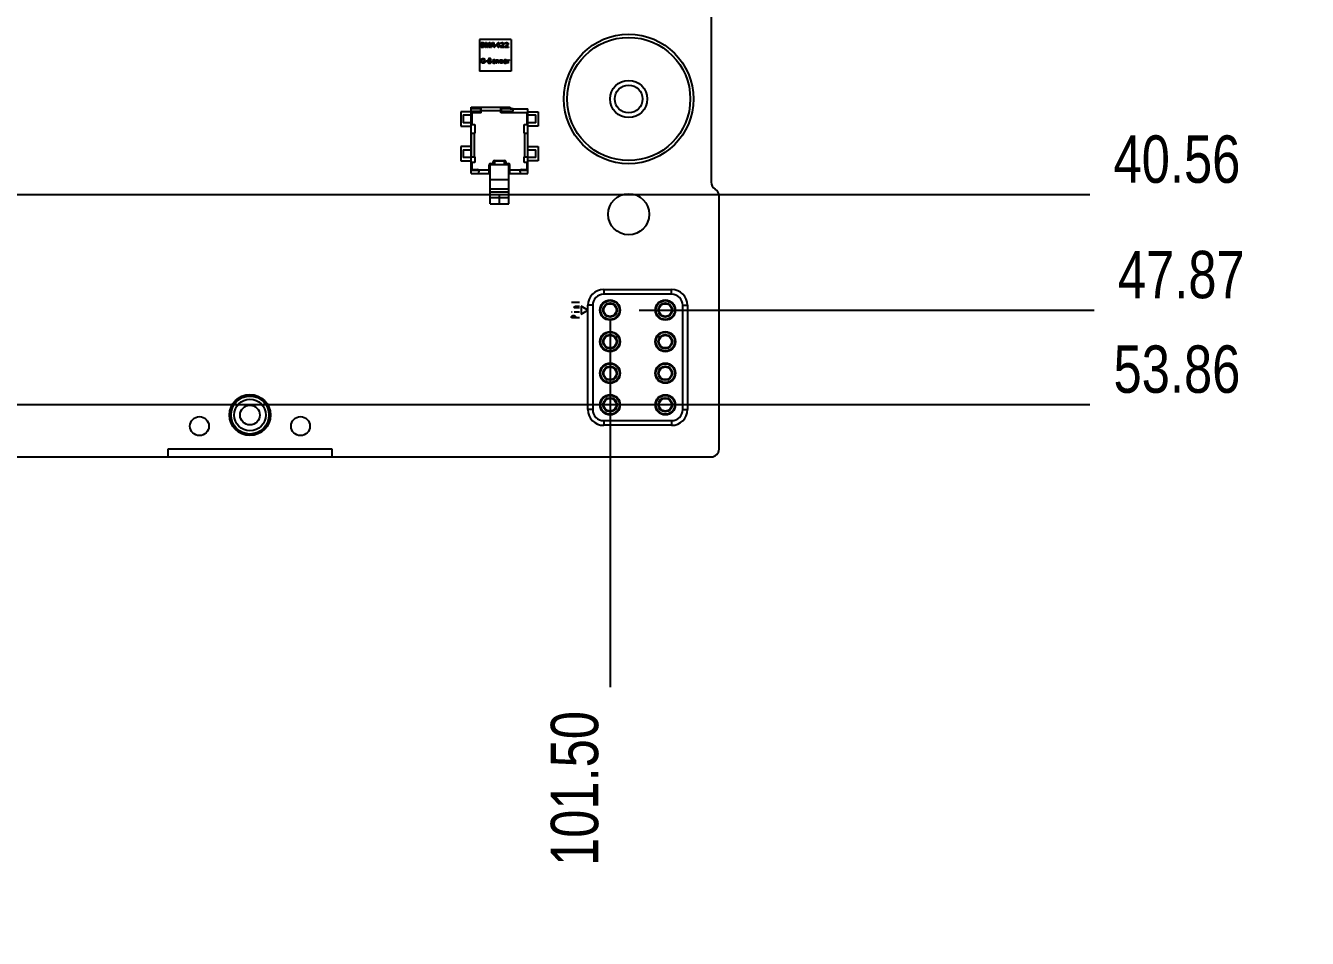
# Model space of a CAD drawing. Header units: millimetres. Extents: x 0 to 841, y 0 to 594.
# Drawn here: x 477.9 to 559.1, y 347 to 404.8 of the extents above; entities that cross this region are included whole.
import ezdxf

# ---------------------------------------------------------------- set-up
doc = ezdxf.new("R2010")
doc.units = ezdxf.units.MM
doc.header["$LTSCALE"] = 46.255
doc.layers.get('0').update_dxf_attribs({"linetype": 'CONTINUOUS'})
doc.layers.add('ASSEM_MEM', color=7, linetype='CONTINUOUS')
doc.styles.get("Standard").update_dxf_attribs({"font": 'txt', "width": 0.8})
doc.dimstyles.new('DIMSTYLE_1', dxfattribs={"dimtxt": 3, "dimasz": 2.1, "dimexe": 2, "dimexo": 1, "dimgap": 0.75, "dimtad": 0, "dimtih": 1, "dimtoh": 1, "dimzin": 0, "dimdsep": 46, "dimtxsty": 'STANDARD', "dimblk": '_FILLED', "dimblk1": '_FILLED', "dimblk2": '_FILLED', "dimcen": 0.09, "dimazin": 0, "dimtp": 0.01, "dimtm": 0.01, "dimtfac": 1, "dimtofl": 0, "dimtmove": 0, "dimatfit": 3, "dimldrblk": '_FILLED', "dimfxl": 1, "dimtolj": 1, "dimtzin": 0, "dimarcsym": 0})

# ---------------------------------------------------------------- blocks, each defined once
blk = doc.blocks.new('*D19')
at = {"color": 2, "linetype": 'CONTINUOUS'}
blk.add_line((426.991, 380.775), (545.283, 380.775), dxfattribs=at)
at = {"color": 2, "linetype": 'CONTINUOUS', "insert": (546.783, 384.525), "char_height": 3, "width": 12, "attachment_point": 1, "line_spacing_factor": 0.9}
blk.add_mtext('53.86', dxfattribs=at)
blk = doc.blocks.new('_FILLED')
at = {"color": 0, "linetype": 'BYBLOCK'}
blk.add_solid([(0, 0), (-1, 0.167), (-1, -0.167)], dxfattribs=at)
blk = doc.blocks.new('*D21')
at = {"color": 2, "linetype": 'CONTINUOUS'}
blk.add_line((473.696, 394.075), (545.283, 394.075), dxfattribs=at)
at = {"color": 2, "linetype": 'CONTINUOUS', "insert": (546.783, 397.825), "char_height": 3, "width": 12, "attachment_point": 1, "line_spacing_factor": 0.9}
blk.add_mtext('40.56', dxfattribs=at)
blk = doc.blocks.new('*D26')
at = {"color": 2, "linetype": 'CONTINUOUS'}
blk.add_line((514.901, 386.165), (514.901, 362.872), dxfattribs=at)
at = {"color": 2, "linetype": 'CONTINUOUS', "insert": (511.151, 361.372), "char_height": 3, "width": 14.4, "attachment_point": 3, "rotation": 90, "line_spacing_factor": 0.9}
blk.add_mtext('101.50', dxfattribs=at)
blk = doc.blocks.new('*D27')
at = {"color": 2, "linetype": 'CONTINUOUS'}
blk.add_line((516.751, 386.765), (545.558, 386.765), dxfattribs=at)
at = {"color": 2, "linetype": 'CONTINUOUS', "insert": (547.058, 390.515), "char_height": 3, "width": 12, "attachment_point": 1, "line_spacing_factor": 0.9}
blk.add_mtext('47.87', dxfattribs=at)

msp = doc.modelspace()

# ---------------------------------------------------------------- linework, layer by layer
at = {"layer": 'ASSEM_MEM', "color": 7, "linetype": 'CONTINUOUS'}
for p, q in [((521.301, 407.275), (521.301, 394.861)), ((508.631, 403.905), (506.631, 403.905)), ((506.631, 403.905), (506.631, 401.905)), ((508.631, 403.905), (508.631, 401.905)), ((508.631, 401.905), (506.631, 401.905)), ((506.101, 399.615), (508.576, 399.615)), ((506.101, 395.42), (506.101, 399.615)), ((506.556, 399.615), (506.556, 399.515)), ((506.736, 399.515), (506.556, 399.515)), ((506.606, 399.615), (506.606, 399.515)), ((506.701, 399.515), (506.701, 399.265)), ((506.736, 399.265), (506.736, 399.615)), ((507.996, 399.265), (507.996, 399.615)), ((508.176, 399.515), (507.996, 399.515)), ((508.031, 399.265), (508.031, 399.515)), ((508.126, 399.515), (508.126, 399.615)), ((508.176, 399.515), (508.176, 399.615)), ((508.576, 399.615), (508.576, 399.515)), ((508.576, 399.515), (509.701, 399.515)), ((508.776, 399.364), (508.776, 399.515)), ((509.701, 395.42), (509.701, 399.515)), ((505.601, 399.12), (506.101, 399.12)), ((505.601, 399.12), (505.601, 398.62)), ((506.101, 398.62), (505.601, 398.62)), ((506.736, 399.265), (506.151, 399.265)), ((506.151, 399.265), (506.151, 398.515)), ((506.151, 398.515), (506.331, 398.515)), ((506.331, 398.515), (506.331, 397.965)), ((509.651, 399.265), (507.996, 399.265)), ((509.471, 398.515), (509.651, 398.515)), ((509.471, 397.965), (509.471, 398.515)), ((509.651, 398.515), (509.651, 399.265)), ((509.701, 399.12), (510.201, 399.12)), ((510.201, 398.62), (509.701, 398.62)), ((510.201, 398.62), (510.201, 399.12)), ((506.101, 397.965), (506.331, 397.965)), ((506.111, 397.965), (506.111, 396.465)), ((509.471, 397.965), (509.701, 397.965)), ((509.691, 396.465), (509.691, 397.965)), ((505.601, 396.92), (506.101, 396.92)), ((505.601, 396.92), (505.601, 396.42)), ((506.111, 397.225), (506.101, 397.225)), ((509.701, 397.225), (509.691, 397.225)), ((509.701, 396.92), (510.201, 396.92)), ((510.201, 396.42), (510.201, 396.92)), ((506.101, 396.42), (505.601, 396.42)), ((506.101, 396.465), (506.331, 396.465)), ((506.331, 396.105), (506.151, 396.105)), ((506.151, 396.105), (506.151, 395.67)), ((506.331, 396.465), (506.331, 396.105)), ((507.501, 396.055), (507.501, 396.145)), ((507.601, 396.245), (508.201, 396.245)), ((507.601, 396.24), (508.201, 396.24)), ((507.601, 396.04), (507.601, 396.24)), ((508.201, 396.19), (507.601, 396.19)), ((508.201, 396.24), (508.201, 396.04)), ((508.301, 396.145), (508.301, 396.055)), ((509.471, 396.465), (509.701, 396.465)), ((509.471, 396.105), (509.471, 396.465)), ((509.651, 396.105), (509.471, 396.105)), ((509.651, 395.67), (509.651, 396.105)), ((510.201, 396.42), (509.701, 396.42)), ((506.101, 395.773), (506.087, 395.755)), ((506.101, 395.745), (506.087, 395.755)), ((506.592, 395.6), (506.101, 395.6)), ((506.101, 395.42), (506.576, 395.42)), ((506.151, 395.67), (506.501, 395.67)), ((506.576, 395.52), (506.601, 395.52)), ((506.576, 395.52), (506.576, 395.42)), ((506.583, 395.42), (506.583, 395.52)), ((506.583, 395.42), (507.301, 395.42)), ((506.601, 395.42), (506.601, 395.52)), ((507.251, 395.42), (507.251, 395.955)), ((507.301, 395.544), (507.251, 395.544)), ((507.301, 396.04), (507.601, 396.04)), ((507.301, 393.495), (507.301, 396.04)), ((508.501, 395.964), (507.301, 395.964)), ((507.351, 396.055), (507.501, 396.055)), ((508.201, 396.04), (508.501, 396.04)), ((508.301, 396.055), (508.451, 396.055)), ((508.501, 393.495), (508.501, 396.04)), ((508.551, 395.544), (508.501, 395.544)), ((508.501, 395.42), (509.218, 395.42)), ((508.551, 395.42), (508.551, 395.955)), ((509.201, 395.52), (509.226, 395.52)), ((509.201, 395.52), (509.201, 395.42)), ((509.701, 395.6), (509.21, 395.6)), ((509.218, 395.52), (509.218, 395.42)), ((509.226, 395.42), (509.226, 395.52)), ((509.226, 395.42), (509.701, 395.42)), ((509.301, 395.67), (509.651, 395.67)), ((509.714, 395.755), (509.701, 395.773)), ((509.714, 395.755), (509.701, 395.745)), ((507.301, 394.444), (508.501, 394.444)), ((507.301, 394.251), (508.501, 394.251)), ((521.801, 377.965), (521.801, 393.995)), ((507.301, 393.495), (508.501, 393.495)), ((507.301, 393.494), (508.501, 393.494)), ((514.501, 388.065), (518.801, 388.065)), ((513.501, 380.465), (513.501, 387.065)), ((519.801, 387.065), (519.801, 380.465)), ((518.801, 379.465), (514.501, 379.465)), ((451.401, 377.465), (486.901, 377.465)), ((497.301, 377.465), (521.301, 377.465))]:
    msp.add_line(p, q, dxfattribs=at)
at = {"layer": 'ASSEM_MEM', "color": 3, "linetype": 'CONTINUOUS'}
for p, q in [((506.731, 403.705), (506.881, 403.705)), ((506.731, 403.405), (506.731, 403.705)), ((506.881, 403.405), (506.731, 403.405)), ((506.887, 403.666), (506.768, 403.666)), ((506.768, 403.666), (506.768, 403.577)), ((506.768, 403.577), (506.887, 403.577)), ((506.768, 403.539), (506.887, 403.539)), ((506.768, 403.443), (506.768, 403.539)), ((506.887, 403.443), (506.768, 403.443)), ((506.881, 403.705), (506.912, 403.698)), ((506.912, 403.411), (506.881, 403.405)), ((506.906, 403.66), (506.887, 403.666)), ((506.887, 403.577), (506.906, 403.583)), ((506.887, 403.539), (506.906, 403.532)), ((506.906, 403.449), (506.887, 403.443)), ((506.918, 403.647), (506.906, 403.66)), ((506.906, 403.583), (506.918, 403.596)), ((506.906, 403.532), (506.918, 403.52)), ((506.918, 403.462), (506.906, 403.449)), ((506.912, 403.698), (506.937, 403.679)), ((506.937, 403.43), (506.912, 403.411)), ((506.924, 403.628), (506.918, 403.647)), ((506.918, 403.596), (506.924, 403.615)), ((506.918, 403.52), (506.924, 403.5)), ((506.924, 403.481), (506.918, 403.462)), ((506.924, 403.615), (506.924, 403.628)), ((506.937, 403.564), (506.924, 403.558)), ((506.924, 403.558), (506.937, 403.552)), ((506.924, 403.5), (506.924, 403.481)), ((506.937, 403.679), (506.956, 403.654)), ((506.956, 403.59), (506.937, 403.564)), ((506.937, 403.552), (506.956, 403.526)), ((506.956, 403.456), (506.937, 403.43)), ((506.956, 403.654), (506.962, 403.635)), ((506.962, 403.609), (506.956, 403.59)), ((506.956, 403.526), (506.962, 403.507)), ((506.962, 403.475), (506.956, 403.456)), ((506.962, 403.635), (506.962, 403.609)), ((506.962, 403.507), (506.962, 403.475)), ((507.012, 403.705), (507.068, 403.705)), ((507.012, 403.405), (507.012, 403.705)), ((507.049, 403.405), (507.012, 403.405)), ((507.137, 403.405), (507.049, 403.641)), ((507.049, 403.641), (507.049, 403.405)), ((507.068, 403.705), (507.162, 403.437)), ((507.187, 403.405), (507.137, 403.405)), ((507.162, 403.437), (507.256, 403.705)), ((507.274, 403.641), (507.187, 403.405)), ((507.256, 403.705), (507.312, 403.705)), ((507.274, 403.405), (507.274, 403.641)), ((507.312, 403.405), (507.274, 403.405)), ((507.312, 403.705), (507.312, 403.405)), ((507.362, 403.405), (507.462, 403.705)), ((507.399, 403.405), (507.362, 403.405)), ((507.424, 403.481), (507.399, 403.405)), ((507.549, 403.481), (507.424, 403.481)), ((507.431, 403.507), (507.487, 403.679)), ((507.543, 403.507), (507.431, 403.507)), ((507.462, 403.705), (507.512, 403.705)), ((507.487, 403.679), (507.543, 403.507)), ((507.512, 403.705), (507.612, 403.405)), ((507.574, 403.405), (507.549, 403.481)), ((507.612, 403.405), (507.574, 403.405)), ((507.662, 403.532), (507.812, 403.705)), ((507.662, 403.494), (507.662, 403.532)), ((507.812, 403.494), (507.662, 403.494)), ((507.706, 403.532), (507.812, 403.654)), ((507.812, 403.532), (507.706, 403.532)), ((507.812, 403.705), (507.849, 403.705)), ((507.812, 403.654), (507.812, 403.532)), ((507.812, 403.405), (507.812, 403.494)), ((507.849, 403.405), (507.812, 403.405)), ((507.849, 403.705), (507.849, 403.532)), ((507.849, 403.532), (507.912, 403.532)), ((507.912, 403.494), (507.849, 403.494)), ((507.849, 403.494), (507.849, 403.405)), ((507.912, 403.532), (507.912, 403.494)), ((507.962, 403.437), (508.137, 403.596)), ((507.962, 403.405), (507.962, 403.437)), ((508.187, 403.405), (507.962, 403.405)), ((507.968, 403.635), (507.974, 403.66)), ((507.999, 403.635), (507.968, 403.635)), ((507.974, 403.66), (507.999, 403.686)), ((507.999, 403.686), (508.024, 403.698)), ((508.012, 403.654), (507.999, 403.635)), ((508.031, 403.666), (508.012, 403.654)), ((508.168, 403.577), (508.012, 403.437)), ((508.012, 403.437), (508.187, 403.437)), ((508.024, 403.698), (508.068, 403.705)), ((508.062, 403.673), (508.031, 403.666)), ((508.087, 403.673), (508.062, 403.673)), ((508.068, 403.705), (508.093, 403.705)), ((508.118, 403.666), (508.087, 403.673)), ((508.093, 403.705), (508.131, 403.698)), ((508.137, 403.654), (508.118, 403.666)), ((508.131, 403.698), (508.156, 403.686)), ((508.149, 403.635), (508.137, 403.654)), ((508.137, 403.596), (508.149, 403.622)), ((508.149, 403.622), (508.149, 403.635)), ((508.156, 403.686), (508.181, 403.66)), ((508.181, 403.596), (508.168, 403.577)), ((508.181, 403.66), (508.187, 403.635)), ((508.187, 403.622), (508.181, 403.596)), ((508.187, 403.635), (508.187, 403.622)), ((508.187, 403.437), (508.187, 403.405)), ((508.237, 403.437), (508.412, 403.596)), ((508.237, 403.405), (508.237, 403.437)), ((508.462, 403.405), (508.237, 403.405)), ((508.243, 403.635), (508.249, 403.66)), ((508.274, 403.635), (508.243, 403.635)), ((508.249, 403.66), (508.274, 403.686)), ((508.274, 403.686), (508.299, 403.698)), ((508.287, 403.654), (508.274, 403.635)), ((508.306, 403.666), (508.287, 403.654)), ((508.443, 403.577), (508.287, 403.437)), ((508.287, 403.437), (508.462, 403.437)), ((508.299, 403.698), (508.343, 403.705)), ((508.337, 403.673), (508.306, 403.666)), ((508.362, 403.673), (508.337, 403.673)), ((508.343, 403.705), (508.368, 403.705)), ((508.393, 403.666), (508.362, 403.673)), ((508.368, 403.705), (508.406, 403.698)), ((508.412, 403.654), (508.393, 403.666)), ((508.406, 403.698), (508.431, 403.686)), ((508.424, 403.635), (508.412, 403.654)), ((508.412, 403.596), (508.424, 403.622)), ((508.424, 403.622), (508.424, 403.635)), ((508.431, 403.686), (508.456, 403.66)), ((508.456, 403.596), (508.443, 403.577)), ((508.456, 403.66), (508.462, 403.635)), ((508.462, 403.622), (508.456, 403.596)), ((508.462, 403.635), (508.462, 403.622)), ((508.462, 403.437), (508.462, 403.405)), ((506.731, 402.603), (506.737, 402.635)), ((506.731, 402.507), (506.731, 402.603)), ((506.737, 402.635), (506.749, 402.66)), ((506.749, 402.66), (506.774, 402.686)), ((506.774, 402.628), (506.768, 402.603)), ((506.768, 402.603), (506.768, 402.507)), ((506.774, 402.686), (506.799, 402.698)), ((506.787, 402.647), (506.774, 402.628)), ((506.806, 402.66), (506.787, 402.647)), ((506.799, 402.698), (506.831, 402.705)), ((506.831, 402.666), (506.806, 402.66)), ((506.831, 402.705), (506.887, 402.705)), ((506.887, 402.666), (506.831, 402.666)), ((506.881, 402.571), (506.974, 402.571)), ((506.881, 402.532), (506.881, 402.571)), ((506.887, 402.705), (506.918, 402.698)), ((506.912, 402.66), (506.887, 402.666)), ((506.931, 402.647), (506.912, 402.66)), ((506.918, 402.698), (506.943, 402.686)), ((506.937, 402.628), (506.931, 402.647)), ((506.974, 402.628), (506.937, 402.628)), ((506.943, 402.686), (506.968, 402.66)), ((506.968, 402.66), (506.974, 402.628)), ((506.974, 402.571), (506.974, 402.475)), ((507.187, 402.66), (507.181, 402.635)), ((507.181, 402.635), (507.181, 402.609)), ((507.181, 402.609), (507.187, 402.583)), ((507.212, 402.686), (507.187, 402.66)), ((507.187, 402.583), (507.212, 402.558)), ((507.237, 402.698), (507.212, 402.686)), ((507.218, 402.628), (507.224, 402.647)), ((507.218, 402.615), (507.218, 402.628)), ((507.224, 402.596), (507.218, 402.615)), ((507.224, 402.647), (507.243, 402.66)), ((507.243, 402.583), (507.224, 402.596)), ((507.262, 402.705), (507.237, 402.698)), ((507.243, 402.66), (507.262, 402.666)), ((507.262, 402.577), (507.243, 402.583)), ((507.293, 402.705), (507.262, 402.705)), ((507.262, 402.666), (507.299, 402.666)), ((507.299, 402.577), (507.262, 402.577)), ((507.324, 402.698), (507.293, 402.705)), ((507.299, 402.666), (507.318, 402.66)), ((507.331, 402.571), (507.299, 402.577)), ((507.318, 402.66), (507.331, 402.647)), ((507.349, 402.679), (507.324, 402.698)), ((507.331, 402.647), (507.337, 402.635)), ((507.356, 402.558), (507.331, 402.571)), ((507.337, 402.635), (507.374, 402.635)), ((507.368, 402.654), (507.349, 402.679)), ((507.374, 402.635), (507.368, 402.654)), ((507.462, 402.571), (507.449, 402.545)), ((507.474, 402.583), (507.462, 402.571)), ((507.493, 402.596), (507.474, 402.583)), ((507.487, 402.552), (507.506, 402.571)), ((507.512, 402.603), (507.493, 402.596)), ((507.506, 402.571), (507.518, 402.577)), ((507.549, 402.609), (507.512, 402.603)), ((507.518, 402.577), (507.543, 402.583)), ((507.543, 402.583), (507.581, 402.577)), ((507.587, 402.603), (507.549, 402.609)), ((507.581, 402.577), (507.599, 402.564)), ((507.618, 402.583), (507.587, 402.603)), ((507.637, 402.558), (507.618, 402.583)), ((507.693, 402.609), (507.724, 402.609)), ((507.693, 402.405), (507.693, 402.609)), ((507.724, 402.609), (507.724, 402.577)), ((507.724, 402.577), (507.737, 402.59)), ((507.737, 402.59), (507.756, 402.603)), ((507.756, 402.577), (507.737, 402.564)), ((507.756, 402.603), (507.781, 402.609)), ((507.781, 402.583), (507.756, 402.577)), ((507.781, 402.609), (507.806, 402.609)), ((507.806, 402.577), (507.781, 402.583)), ((507.806, 402.609), (507.824, 402.603)), ((507.818, 402.571), (507.806, 402.577)), ((507.831, 402.558), (507.818, 402.571)), ((507.824, 402.603), (507.843, 402.59)), ((507.843, 402.59), (507.856, 402.577)), ((507.856, 402.577), (507.862, 402.558)), ((507.918, 402.571), (507.931, 402.59)), ((507.918, 402.558), (507.918, 402.571)), ((507.931, 402.59), (507.956, 402.603)), ((507.956, 402.571), (507.949, 402.558)), ((507.956, 402.603), (507.993, 402.609)), ((507.968, 402.577), (507.956, 402.571)), ((507.993, 402.583), (507.968, 402.577)), ((507.993, 402.609), (508.031, 402.609)), ((508.031, 402.583), (507.993, 402.583)), ((508.031, 402.609), (508.068, 402.603)), ((508.068, 402.577), (508.031, 402.583)), ((508.068, 402.603), (508.087, 402.596)), ((508.081, 402.571), (508.068, 402.577)), ((508.087, 402.558), (508.081, 402.571)), ((508.087, 402.596), (508.106, 402.583)), ((508.106, 402.583), (508.118, 402.558)), ((508.193, 402.583), (508.181, 402.564)), ((508.206, 402.596), (508.193, 402.583)), ((508.218, 402.603), (508.206, 402.596)), ((508.243, 402.609), (508.218, 402.603)), ((508.231, 402.577), (508.218, 402.564)), ((508.256, 402.583), (508.231, 402.577)), ((508.293, 402.609), (508.243, 402.609)), ((508.281, 402.583), (508.256, 402.583)), ((508.306, 402.577), (508.281, 402.583)), ((508.318, 402.603), (508.293, 402.609)), ((508.318, 402.564), (508.306, 402.577)), ((508.331, 402.596), (508.318, 402.603)), ((508.343, 402.583), (508.331, 402.596)), ((508.356, 402.564), (508.343, 402.583)), ((508.418, 402.609), (508.449, 402.609)), ((508.418, 402.405), (508.418, 402.609)), ((508.449, 402.609), (508.449, 402.571)), ((508.449, 402.571), (508.462, 402.583)), ((508.462, 402.583), (508.481, 402.596)), ((508.493, 402.571), (508.468, 402.558)), ((508.481, 402.596), (508.499, 402.603)), ((508.531, 402.577), (508.493, 402.571)), ((508.499, 402.603), (508.531, 402.609)), ((508.531, 402.609), (508.531, 402.577)), ((506.737, 402.475), (506.731, 402.507)), ((506.749, 402.449), (506.737, 402.475)), ((506.774, 402.424), (506.749, 402.449)), ((506.768, 402.507), (506.774, 402.481)), ((506.774, 402.481), (506.787, 402.462)), ((506.799, 402.411), (506.774, 402.424)), ((506.787, 402.462), (506.806, 402.449)), ((506.831, 402.405), (506.799, 402.411)), ((506.806, 402.449), (506.831, 402.443)), ((506.831, 402.443), (506.887, 402.443)), ((506.887, 402.405), (506.831, 402.405)), ((506.937, 402.532), (506.881, 402.532)), ((506.887, 402.443), (506.912, 402.449)), ((506.918, 402.411), (506.887, 402.405)), ((506.912, 402.449), (506.931, 402.462)), ((506.943, 402.424), (506.918, 402.411)), ((506.931, 402.462), (506.937, 402.481)), ((506.937, 402.481), (506.937, 402.532)), ((506.968, 402.449), (506.943, 402.424)), ((506.974, 402.475), (506.968, 402.449)), ((507.024, 402.545), (507.112, 402.545)), ((507.024, 402.513), (507.024, 402.545)), ((507.112, 402.513), (507.024, 402.513)), ((507.112, 402.545), (507.112, 402.513)), ((507.199, 402.488), (507.162, 402.488)), ((507.162, 402.488), (507.168, 402.462)), ((507.168, 402.462), (507.187, 402.43)), ((507.187, 402.43), (507.218, 402.411)), ((507.206, 402.469), (507.199, 402.488)), ((507.224, 402.449), (507.206, 402.469)), ((507.212, 402.558), (507.237, 402.545)), ((507.218, 402.411), (507.249, 402.405)), ((507.249, 402.443), (507.224, 402.449)), ((507.237, 402.545), (507.262, 402.539)), ((507.299, 402.443), (507.249, 402.443)), ((507.249, 402.405), (507.299, 402.405)), ((507.262, 402.539), (507.299, 402.539)), ((507.299, 402.539), (507.324, 402.532)), ((507.324, 402.449), (507.299, 402.443)), ((507.299, 402.405), (507.331, 402.411)), ((507.324, 402.532), (507.343, 402.52)), ((507.343, 402.462), (507.324, 402.449)), ((507.331, 402.411), (507.356, 402.424)), ((507.343, 402.52), (507.356, 402.5)), ((507.356, 402.481), (507.343, 402.462)), ((507.381, 402.532), (507.356, 402.558)), ((507.356, 402.5), (507.356, 402.481)), ((507.356, 402.424), (507.381, 402.449)), ((507.393, 402.507), (507.381, 402.532)), ((507.381, 402.449), (507.393, 402.475)), ((507.393, 402.475), (507.393, 402.507)), ((507.449, 402.545), (507.443, 402.507)), ((507.443, 402.507), (507.449, 402.469)), ((507.449, 402.469), (507.462, 402.443)), ((507.462, 402.443), (507.474, 402.43)), ((507.474, 402.507), (507.643, 402.507)), ((507.474, 402.494), (507.474, 402.507)), ((507.481, 402.475), (507.474, 402.494)), ((507.474, 402.43), (507.493, 402.417)), ((507.481, 402.539), (507.487, 402.552)), ((507.481, 402.532), (507.481, 402.539)), ((507.612, 402.532), (507.481, 402.532)), ((507.487, 402.462), (507.481, 402.475)), ((507.506, 402.443), (507.487, 402.462)), ((507.493, 402.417), (507.512, 402.411)), ((507.518, 402.437), (507.506, 402.443)), ((507.512, 402.411), (507.549, 402.405)), ((507.543, 402.43), (507.518, 402.437)), ((507.587, 402.437), (507.543, 402.43)), ((507.549, 402.405), (507.593, 402.411)), ((507.606, 402.449), (507.587, 402.437)), ((507.593, 402.411), (507.618, 402.424)), ((507.599, 402.564), (507.612, 402.545)), ((507.612, 402.469), (507.606, 402.449)), ((507.612, 402.545), (507.612, 402.532)), ((507.643, 402.469), (507.612, 402.469)), ((507.618, 402.424), (507.637, 402.443)), ((507.643, 402.532), (507.637, 402.558)), ((507.637, 402.443), (507.643, 402.469)), ((507.643, 402.507), (507.643, 402.532)), ((507.724, 402.405), (507.693, 402.405)), ((507.737, 402.564), (507.724, 402.552)), ((507.724, 402.552), (507.724, 402.405)), ((507.837, 402.526), (507.831, 402.558)), ((507.837, 402.405), (507.837, 402.526)), ((507.868, 402.405), (507.837, 402.405)), ((507.862, 402.558), (507.868, 402.526)), ((507.868, 402.526), (507.868, 402.405)), ((507.931, 402.532), (507.918, 402.558)), ((507.918, 402.456), (507.949, 402.456)), ((507.931, 402.43), (507.918, 402.456)), ((507.956, 402.513), (507.931, 402.532)), ((507.949, 402.417), (507.931, 402.43)), ((507.949, 402.558), (507.956, 402.545)), ((507.949, 402.456), (507.956, 402.443)), ((507.968, 402.411), (507.949, 402.417)), ((507.956, 402.545), (507.974, 402.532)), ((508.062, 402.481), (507.956, 402.513)), ((507.956, 402.443), (507.968, 402.437)), ((507.968, 402.437), (508.006, 402.43)), ((508.006, 402.405), (507.968, 402.411)), ((507.974, 402.532), (508.081, 402.5)), ((508.006, 402.43), (508.043, 402.43)), ((508.043, 402.405), (508.006, 402.405)), ((508.043, 402.43), (508.068, 402.437)), ((508.081, 402.411), (508.043, 402.405)), ((508.081, 402.469), (508.062, 402.481)), ((508.068, 402.437), (508.081, 402.443)), ((508.081, 402.5), (508.106, 402.481)), ((508.087, 402.456), (508.081, 402.469)), ((508.081, 402.443), (508.087, 402.456)), ((508.106, 402.424), (508.081, 402.411)), ((508.118, 402.558), (508.087, 402.558)), ((508.106, 402.481), (508.118, 402.456)), ((508.118, 402.443), (508.106, 402.424)), ((508.118, 402.456), (508.118, 402.443)), ((508.174, 402.545), (508.168, 402.52)), ((508.168, 402.52), (508.168, 402.494)), ((508.168, 402.494), (508.181, 402.449)), ((508.181, 402.564), (508.174, 402.545)), ((508.181, 402.449), (508.193, 402.43)), ((508.193, 402.43), (508.206, 402.417)), ((508.206, 402.545), (508.199, 402.52)), ((508.199, 402.52), (508.199, 402.494)), ((508.199, 402.494), (508.206, 402.469)), ((508.218, 402.564), (508.206, 402.545)), ((508.206, 402.469), (508.218, 402.449)), ((508.206, 402.417), (508.218, 402.411)), ((508.218, 402.449), (508.231, 402.437)), ((508.218, 402.411), (508.243, 402.405)), ((508.231, 402.437), (508.256, 402.43)), ((508.243, 402.405), (508.293, 402.405)), ((508.256, 402.43), (508.281, 402.43)), ((508.281, 402.43), (508.306, 402.437)), ((508.293, 402.405), (508.318, 402.411)), ((508.306, 402.437), (508.318, 402.449)), ((508.331, 402.545), (508.318, 402.564)), ((508.318, 402.449), (508.331, 402.469)), ((508.318, 402.411), (508.331, 402.417)), ((508.337, 402.52), (508.331, 402.545)), ((508.331, 402.469), (508.337, 402.494)), ((508.331, 402.417), (508.343, 402.43)), ((508.337, 402.494), (508.337, 402.52)), ((508.343, 402.43), (508.356, 402.449)), ((508.362, 402.545), (508.356, 402.564)), ((508.356, 402.449), (508.368, 402.494)), ((508.368, 402.52), (508.362, 402.545)), ((508.368, 402.494), (508.368, 402.52)), ((508.449, 402.405), (508.418, 402.405)), ((508.468, 402.558), (508.449, 402.532)), ((508.449, 402.532), (508.449, 402.405))]:
    msp.add_line(p, q, dxfattribs=at)
at = {"layer": 'ASSEM_MEM', "color": 9, "linetype": 'CONTINUOUS'}
for p, q in [((506.701, 399.508), (506.101, 399.508)), ((506.101, 399.364), (506.701, 399.364)), ((506.736, 399.415), (507.996, 399.415)), ((508.776, 399.508), (508.031, 399.508)), ((508.031, 399.364), (508.776, 399.364)), ((506.101, 397.865), (506.111, 397.865)), ((506.311, 396.465), (506.311, 397.965)), ((509.491, 397.965), (509.491, 396.465)), ((509.691, 397.865), (509.701, 397.865)), ((506.111, 397.325), (506.101, 397.325)), ((506.101, 397.175), (506.111, 397.175)), ((509.701, 397.325), (509.691, 397.325)), ((509.691, 397.175), (509.701, 397.175)), ((506.111, 396.565), (506.101, 396.565)), ((509.701, 396.565), (509.691, 396.565)), ((507.251, 395.62), (506.587, 395.62)), ((509.214, 395.62), (508.551, 395.62)), ((508.501, 395.009), (507.301, 395.009)), ((508.501, 393.866), (507.301, 393.866)), ((514.501, 388.065), (514.501, 387.765)), ((518.801, 387.765), (518.801, 388.065)), ((518.801, 387.765), (514.501, 387.765)), ((513.801, 387.065), (513.501, 387.065)), ((513.801, 387.065), (513.801, 380.465)), ((519.501, 387.065), (519.801, 387.065)), ((519.501, 380.465), (519.501, 387.065)), ((513.801, 380.465), (513.501, 380.465)), ((519.501, 380.465), (519.801, 380.465)), ((514.501, 379.765), (518.801, 379.765)), ((514.501, 379.765), (514.501, 379.465)), ((518.801, 379.765), (518.801, 379.465))]:
    msp.add_line(p, q, dxfattribs=at)
at = {"layer": 'ASSEM_MEM', "color": 4, "linetype": 'CONTINUOUS'}
for p, q in [((506.101, 399.32), (505.451, 399.32)), ((505.451, 399.32), (505.451, 398.42)), ((509.701, 399.32), (510.351, 399.32)), ((510.351, 399.32), (510.351, 398.42)), ((505.451, 398.42), (506.101, 398.42)), ((510.351, 398.42), (509.701, 398.42)), ((506.101, 397.12), (505.451, 397.12)), ((505.451, 397.12), (505.451, 396.22)), ((509.701, 397.12), (510.351, 397.12)), ((510.351, 397.12), (510.351, 396.22)), ((505.451, 396.22), (506.101, 396.22)), ((510.351, 396.22), (509.701, 396.22)), ((507.901, 393.495), (507.901, 394.1)), ((513.501, 386.765), (513.068, 387.015)), ((513.068, 387.015), (513.068, 386.515)), ((513.068, 386.515), (513.501, 386.765)), ((497.301, 377.965), (486.901, 377.965)), ((486.901, 377.965), (486.901, 377.465)), ((486.901, 377.465), (497.301, 377.465)), ((497.301, 377.465), (497.301, 377.965))]:
    msp.add_line(p, q, dxfattribs=at)
at = {"layer": 'ASSEM_MEM', "color": 40, "linetype": 'CONTINUOUS'}
for p, q in [((512.468, 387.265), (512.968, 387.265)), ((512.468, 386.649), (512.509, 386.649)), ((512.468, 386.361), (512.509, 386.399)), ((512.468, 386.265), (512.468, 386.361)), ((512.509, 386.399), (512.551, 386.419)), ((512.551, 386.419), (512.634, 386.419)), ((512.634, 386.976), (512.718, 387.015)), ((512.634, 386.938), (512.634, 386.976)), ((512.718, 386.899), (512.634, 386.938)), ((512.968, 386.899), (512.634, 386.899)), ((512.634, 386.649), (512.968, 386.649)), ((512.634, 386.419), (512.676, 386.399)), ((512.676, 386.399), (512.718, 386.361)), ((512.718, 387.015), (512.968, 387.015)), ((512.718, 386.361), (512.718, 386.265)), ((512.968, 386.265), (512.468, 386.265))]:
    msp.add_line(p, q, dxfattribs=at)
at = {"layer": 'ASSEM_MEM', "color": 7, "linetype": 'CONTINUOUS'}
for centre, radius in [((516.081, 400.135), 4.1), ((516.081, 400.135), 3.9), ((516.081, 400.135), 1.175), ((516.081, 400.135), 0.875), ((516.081, 392.835), 1.3), ((514.901, 386.765), 0.64), ((514.901, 386.765), 0.625), ((514.901, 386.765), 0.4), ((518.401, 386.765), 0.64), ((518.401, 386.765), 0.625), ((518.401, 386.765), 0.4), ((514.901, 384.765), 0.64), ((514.901, 384.765), 0.625), ((514.901, 384.765), 0.4), ((518.401, 384.765), 0.64), ((518.401, 384.765), 0.625), ((518.401, 384.765), 0.4), ((514.901, 382.765), 0.64), ((514.901, 382.765), 0.625), ((514.901, 382.765), 0.4), ((518.401, 382.765), 0.64), ((518.401, 382.765), 0.625), ((518.401, 382.765), 0.4), ((492.101, 380.115), 1.3), ((492.101, 380.115), 1.2), ((492.101, 380.115), 1), ((492.101, 380.115), 0.625), ((514.901, 380.765), 0.64), ((514.901, 380.765), 0.625), ((514.901, 380.765), 0.4), ((518.401, 380.765), 0.64), ((518.401, 380.765), 0.625), ((518.401, 380.765), 0.4), ((488.901, 379.415), 0.6), ((495.301, 379.415), 0.6)]:
    msp.add_circle(centre, radius, dxfattribs=at)
at = {"layer": 'ASSEM_MEM', "color": 9, "linetype": 'CONTINUOUS'}
for centre, radius in [((514.901, 386.765), 0.597), ((514.901, 386.765), 0.449), ((518.401, 386.765), 0.597), ((518.401, 386.765), 0.449), ((514.901, 384.765), 0.597), ((514.901, 384.765), 0.449), ((518.401, 384.765), 0.597), ((518.401, 384.765), 0.449), ((514.901, 382.765), 0.597), ((514.901, 382.765), 0.449), ((518.401, 382.765), 0.597), ((518.401, 382.765), 0.449), ((514.901, 380.765), 0.597), ((514.901, 380.765), 0.449), ((518.401, 380.765), 0.597), ((518.401, 380.765), 0.449)]:
    msp.add_circle(centre, radius, dxfattribs=at)
at = {"layer": 'ASSEM_MEM', "color": 7, "linetype": 'CONTINUOUS'}
for centre, radius, start, end in [((507.601, 396.145), 0.1, 90, 180), ((508.201, 396.145), 0.1, 0, 90), ((506.501, 395.57), 0.1, 30, 90), ((506.583, 395.57), 0.15, 267.15265, 270), ((507.351, 395.955), 0.1, 90, 180), ((508.451, 395.955), 0.1, 0, 90), ((509.301, 395.57), 0.1, 90, 150), ((509.218, 395.57), 0.15, 270, 272.8491), ((521.801, 394.861), 0.5, 180, 240), ((521.301, 393.995), 0.5, 0, 60), ((514.501, 387.065), 1, 90, 180), ((518.801, 387.065), 1, 0, 90), ((514.501, 380.465), 1, 180, 270), ((518.801, 380.465), 1, 270, 360), ((521.301, 377.965), 0.5, 270, 360)]:
    msp.add_arc(centre, radius, start, end, dxfattribs=at)
at = {"layer": 'ASSEM_MEM', "color": 9, "linetype": 'CONTINUOUS'}
for centre, start, end in [((514.501, 387.065), 90, 180), ((518.801, 387.065), 0, 90), ((514.501, 380.465), 180, 270), ((518.801, 380.465), 270, 360)]:
    msp.add_arc(centre, 0.7, start, end, dxfattribs=at)
at = {"layer": 'ASSEM_MEM', "color": 7, "linetype": 'CONTINUOUS'}
for points, knots in [([(506.587, 395.62), (506.592, 395.603), (506.598, 395.57), (506.6, 395.536), (506.601, 395.52)], [0, 0, 0, 0, 0.517496, 1, 1, 1, 1]), ([(509.201, 395.52), (509.201, 395.536), (509.202, 395.561), (509.208, 395.594), (509.212, 395.611), (509.214, 395.62)], [0, 0, 0, 0, 0.48237, 0.739027, 1, 1, 1, 1])]:
    msp.add_open_spline(points, degree=3, knots=knots, dxfattribs=at)

# ---------------------------------------------------------------- dimensions: what is measured, and where the dimension line sits
at = {"color": 2, "linetype": 'CONTINUOUS'}
for feature_location, offset, dtype, origin, picture, middle in [((426.991, 380.775), (118.292, 0), 0, (425.991, 434.635), '*D19', (552.783, 383.025)), ((473.696, 394.075), (71.587, 0), 0, (472.576, 434.635), '*D21', (552.783, 396.325)), ((516.751, 386.765), (28.807, 0), 0, (515.751, 434.635), '*D27', (553.058, 389.015)), ((514.901, 386.165), (0, -23.293), 1, (413.401, 387.165), '*D26', (512.651, 354.472))]:
    dim = msp.add_ordinate_dim(feature_location=feature_location, offset=offset, dtype=dtype, origin=origin, dimstyle='DIMSTYLE_1', override={"dimtad": 1, "dimtih": 0, "dimtoh": 0}, dxfattribs=at)
    dim.commit()
    dim.dimension.update_dxf_attribs({"geometry": picture, "text_midpoint": middle})

doc.saveas('drawing.dxf')
